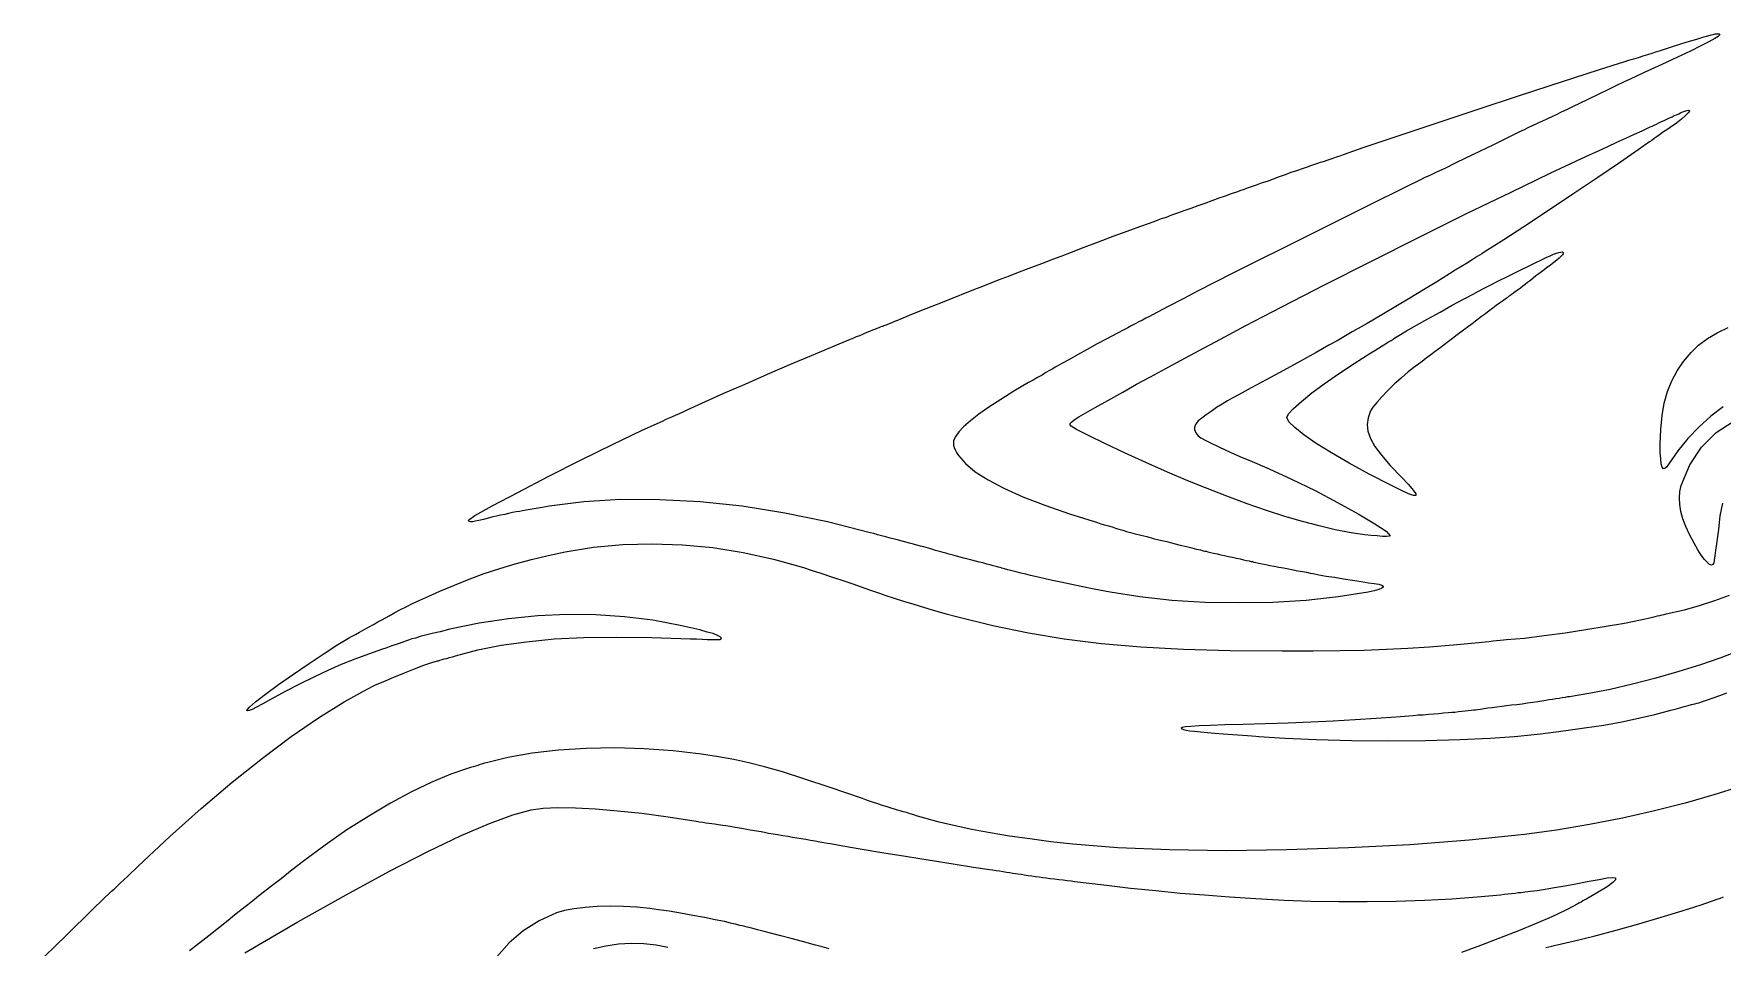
# Model space of a CAD drawing. Header units: millimetres. Extents: x 0 to 20, y 0 to 19.9.
# Drawn here: x 0.89 to 13.31, y 13.22 to 19.94 of the extents above; entities that cross this region are included whole.
import ezdxf

# ---------------------------------------------------------------- set-up
doc = ezdxf.new("R2010")
doc.units = ezdxf.units.MM
doc.layers.add('LOGO', color=7, linetype='Continuous')

msp = doc.modelspace()

# ---------------------------------------------------------------- linework, layer by layer
at = {"layer": 'LOGO'}
for points in [[(13.289, 19.94), (13.293, 19.939), (13.295, 19.937), (13.296, 19.934), (13.295, 19.93), (13.285, 19.92), (13.26, 19.904), (13.217, 19.88), (13.157, 19.85), (13.08, 19.812), (12.985, 19.767), (12.87, 19.714), (12.736, 19.652), (12.684, 19.628), (12.636, 19.605), (12.588, 19.583), (12.537, 19.559), (12.477, 19.53), (12.406, 19.496), (12.32, 19.453), (12.212, 19.402), (12.17, 19.381), (12.13, 19.362), (12.093, 19.344), (12.061, 19.329), (12.034, 19.316), (12.014, 19.306), (12.001, 19.301), (11.995, 19.299), (11.991, 19.297), (11.981, 19.292), (11.964, 19.285), (11.943, 19.274), (11.917, 19.263), (11.888, 19.249), (11.857, 19.233), (11.823, 19.217), (11.631, 19.123), (11.478, 19.049), (11.36, 18.992), (11.273, 18.949), (11.212, 18.92), (11.173, 18.902), (11.152, 18.892), (11.145, 18.889), (11.127, 18.882), (11.079, 18.858), (11.004, 18.82), (10.905, 18.772), (10.785, 18.712), (10.648, 18.644), (10.497, 18.569), (10.335, 18.488), (10.089, 18.365), (9.886, 18.264), (9.719, 18.18), (9.58, 18.109), (9.459, 18.048), (9.349, 17.99), (9.239, 17.933), (9.122, 17.871), (9.101, 17.86), (9.075, 17.847), (9.049, 17.833), (9.022, 17.819), (8.995, 17.804), (8.967, 17.79), (8.941, 17.776), (8.918, 17.764), (8.86, 17.733), (8.791, 17.697), (8.717, 17.657), (8.642, 17.616), (8.57, 17.576), (8.507, 17.541), (8.455, 17.513), (8.421, 17.493), (8.408, 17.486), (8.39, 17.475), (8.366, 17.461), (8.339, 17.446), (8.31, 17.428), (8.278, 17.411), (8.245, 17.391), (8.211, 17.373), (8.103, 17.309), (8.007, 17.249), (7.92, 17.192), (7.845, 17.14), (7.783, 17.091), (7.733, 17.048), (7.697, 17.01), (7.675, 16.978), (7.666, 16.96), (7.66, 16.943), (7.658, 16.927), (7.658, 16.912), (7.663, 16.895), (7.67, 16.878), (7.681, 16.858), (7.696, 16.835), (7.746, 16.776), (7.818, 16.717), (7.913, 16.657), (8.03, 16.595), (8.17, 16.533), (8.331, 16.471), (8.513, 16.406), (8.718, 16.342), (8.744, 16.334), (8.771, 16.325), (8.799, 16.318), (8.825, 16.31), (8.851, 16.302), (8.875, 16.294), (8.895, 16.288), (8.913, 16.283), (8.932, 16.278), (8.961, 16.27), (8.996, 16.26), (9.036, 16.25), (9.081, 16.239), (9.129, 16.226), (9.179, 16.214), (9.229, 16.202), (9.279, 16.189), (9.327, 16.177), (9.372, 16.167), (9.412, 16.157), (9.447, 16.148), (9.475, 16.141), (9.495, 16.135), (9.507, 16.132), (9.517, 16.131), (9.531, 16.127), (9.55, 16.123), (9.572, 16.118), (9.598, 16.112), (9.625, 16.106), (9.653, 16.099), (9.682, 16.094), (9.712, 16.088), (9.74, 16.081), (9.767, 16.075), (9.792, 16.069), (9.815, 16.064), (9.833, 16.06), (9.848, 16.057), (9.858, 16.055), (9.868, 16.052), (9.884, 16.049), (9.905, 16.044), (9.929, 16.039), (9.957, 16.033), (9.987, 16.027), (10.019, 16.021), (10.053, 16.015), (10.087, 16.009), (10.123, 16.002), (10.158, 15.995), (10.193, 15.988), (10.227, 15.982), (10.257, 15.977), (10.284, 15.971), (10.306, 15.967), (10.347, 15.959), (10.4, 15.949), (10.463, 15.94), (10.529, 15.928), (10.595, 15.918), (10.658, 15.908), (10.712, 15.9), (10.754, 15.894), (10.788, 15.889), (10.811, 15.882), (10.821, 15.875), (10.821, 15.867), (10.81, 15.859), (10.787, 15.85), (10.754, 15.84), (10.709, 15.831), (10.489, 15.795), (10.254, 15.77), (10.009, 15.755), (9.758, 15.751), (9.508, 15.755), (9.264, 15.77), (9.029, 15.795), (8.811, 15.83), (8.695, 15.853), (8.598, 15.872), (8.517, 15.888), (8.448, 15.903), (8.388, 15.915), (8.333, 15.928), (8.281, 15.94), (8.226, 15.953), (8.19, 15.962), (8.154, 15.971), (8.12, 15.98), (8.088, 15.987), (8.058, 15.995), (8.034, 16.002), (8.015, 16.007), (8.001, 16.011), (7.988, 16.015), (7.972, 16.019), (7.951, 16.024), (7.928, 16.031), (7.903, 16.037), (7.875, 16.045), (7.848, 16.052), (7.821, 16.058), (7.793, 16.065), (7.764, 16.073), (7.735, 16.081), (7.707, 16.088), (7.68, 16.095), (7.656, 16.102), (7.635, 16.108), (7.617, 16.113), (7.602, 16.117), (7.583, 16.123), (7.565, 16.128), (7.545, 16.133), (7.527, 16.138), (7.508, 16.144), (7.491, 16.149), (7.476, 16.153), (7.459, 16.158), (7.44, 16.164), (7.416, 16.17), (7.39, 16.176), (7.364, 16.184), (7.336, 16.191), (7.308, 16.199), (7.281, 16.206), (7.254, 16.212), (7.224, 16.22), (7.192, 16.228), (7.16, 16.237), (7.129, 16.245), (7.099, 16.253), (7.072, 16.261), (7.047, 16.268), (6.733, 16.348), (6.417, 16.412), (6.104, 16.462), (5.796, 16.495), (5.497, 16.511), (5.21, 16.512), (4.938, 16.496), (4.685, 16.463), (4.66, 16.458), (4.633, 16.454), (4.604, 16.449), (4.574, 16.443), (4.545, 16.438), (4.516, 16.434), (4.489, 16.43), (4.466, 16.425), (4.442, 16.421), (4.415, 16.416), (4.386, 16.41), (4.357, 16.403), (4.326, 16.396), (4.297, 16.39), (4.269, 16.384), (4.245, 16.377), (4.201, 16.365), (4.167, 16.358), (4.139, 16.352), (4.12, 16.349), (4.105, 16.348), (4.096, 16.35), (4.092, 16.354), (4.091, 16.36), (4.138, 16.394), (4.266, 16.466), (4.454, 16.565), (4.678, 16.682), (4.92, 16.804), (5.154, 16.92), (5.363, 17.02), (5.523, 17.092), (5.54, 17.1), (5.562, 17.11), (5.586, 17.12), (5.613, 17.132), (5.642, 17.146), (5.671, 17.158), (5.699, 17.172), (5.727, 17.185), (5.834, 17.233), (5.97, 17.294), (6.125, 17.362), (6.29, 17.434), (6.456, 17.505), (6.614, 17.572), (6.753, 17.632), (6.865, 17.678), (6.883, 17.685), (6.902, 17.693), (6.925, 17.702), (6.946, 17.712), (6.969, 17.72), (6.991, 17.729), (7.011, 17.738), (7.031, 17.746), (7.048, 17.753), (7.065, 17.76), (7.082, 17.766), (7.098, 17.773), (7.112, 17.778), (7.123, 17.783), (7.133, 17.787), (7.14, 17.789), (7.147, 17.792), (7.157, 17.795), (7.172, 17.801), (7.189, 17.808), (7.207, 17.815), (7.227, 17.824), (7.249, 17.832), (7.271, 17.842), (7.336, 17.868), (7.425, 17.906), (7.533, 17.948), (7.651, 17.995), (7.772, 18.043), (7.887, 18.088), (7.989, 18.128), (8.07, 18.159), (8.1, 18.17), (8.144, 18.187), (8.197, 18.208), (8.255, 18.23), (8.315, 18.252), (8.369, 18.274), (8.416, 18.291), (8.45, 18.304), (8.526, 18.333), (8.621, 18.369), (8.726, 18.408), (8.834, 18.449), (8.937, 18.487), (9.03, 18.521), (9.102, 18.547), (9.147, 18.564), (9.164, 18.57), (9.19, 18.58), (9.225, 18.591), (9.264, 18.606), (9.309, 18.622), (9.357, 18.639), (9.407, 18.657), (9.458, 18.675), (9.51, 18.694), (9.563, 18.712), (9.613, 18.731), (9.661, 18.748), (9.705, 18.764), (9.744, 18.777), (9.776, 18.789), (9.799, 18.797), (9.822, 18.805), (9.852, 18.815), (9.887, 18.828), (9.926, 18.842), (9.969, 18.856), (10.013, 18.873), (10.057, 18.888), (10.101, 18.904), (10.144, 18.92), (10.186, 18.934), (10.227, 18.948), (10.264, 18.961), (10.296, 18.972), (10.324, 18.982), (10.346, 18.989), (10.359, 18.994), (10.372, 18.998), (10.388, 19.002), (10.407, 19.009), (10.43, 19.016), (10.453, 19.025), (10.477, 19.034), (10.503, 19.042), (10.528, 19.051), (10.674, 19.102), (10.902, 19.179), (11.188, 19.274), (11.505, 19.379), (11.831, 19.488), (12.139, 19.588), (12.405, 19.674), (12.605, 19.737), (12.634, 19.747), (12.665, 19.756), (12.698, 19.766), (12.733, 19.777), (12.766, 19.788), (12.798, 19.797), (12.827, 19.807), (12.853, 19.815), (12.935, 19.841), (13.009, 19.865), (13.074, 19.884), (13.128, 19.901), (13.173, 19.914), (13.209, 19.925), (13.233, 19.932), (13.248, 19.935), (13.263, 19.938), (13.274, 19.939), (13.283, 19.94)], [(13.065, 19.357), (13.045, 19.337), (13.016, 19.311), (12.978, 19.282), (12.931, 19.25), (12.914, 19.238), (12.895, 19.226), (12.875, 19.212), (12.854, 19.197), (12.835, 19.183), (12.814, 19.169), (12.797, 19.155), (12.78, 19.144), (12.697, 19.085), (12.565, 18.995), (12.4, 18.883), (12.216, 18.76), (12.03, 18.635), (11.855, 18.52), (11.707, 18.424), (11.602, 18.356), (11.577, 18.341), (11.547, 18.321), (11.512, 18.3), (11.474, 18.276), (11.433, 18.25), (11.391, 18.225), (11.349, 18.199), (11.309, 18.173), (11.214, 18.114), (11.116, 18.055), (11.016, 17.994), (10.914, 17.933), (10.809, 17.87), (10.702, 17.808), (10.592, 17.745), (10.481, 17.68), (10.421, 17.647), (10.327, 17.595), (10.211, 17.531), (10.086, 17.462), (9.96, 17.394), (9.848, 17.333), (9.76, 17.285), (9.709, 17.258), (9.675, 17.238), (9.636, 17.215), (9.595, 17.189), (9.554, 17.161), (9.517, 17.135), (9.485, 17.111), (9.46, 17.09), (9.446, 17.075), (9.439, 17.064), (9.434, 17.052), (9.432, 17.04), (9.433, 17.028), (9.436, 17.015), (9.441, 17.003), (9.45, 16.992), (9.46, 16.981), (9.478, 16.967), (9.51, 16.95), (9.554, 16.927), (9.605, 16.902), (9.662, 16.875), (9.722, 16.849), (9.782, 16.822), (9.838, 16.8), (9.982, 16.738), (10.146, 16.662), (10.319, 16.578), (10.485, 16.49), (10.636, 16.407), (10.759, 16.334), (10.841, 16.279), (10.871, 16.246), (10.864, 16.243), (10.845, 16.241), (10.814, 16.241), (10.776, 16.244), (10.732, 16.247), (10.684, 16.252), (10.633, 16.259), (10.584, 16.268), (10.468, 16.29), (10.349, 16.318), (10.226, 16.351), (10.097, 16.388), (9.962, 16.432), (9.82, 16.48), (9.671, 16.536), (9.512, 16.597), (9.383, 16.65), (9.234, 16.714), (9.075, 16.784), (8.918, 16.856), (8.773, 16.925), (8.652, 16.983), (8.565, 17.028), (8.524, 17.053), (8.518, 17.061), (8.518, 17.071), (8.527, 17.082), (8.547, 17.098), (8.582, 17.12), (8.632, 17.151), (8.702, 17.19), (8.795, 17.242), (8.904, 17.302), (9.006, 17.36), (9.109, 17.415), (9.215, 17.474), (9.333, 17.537), (9.466, 17.608), (9.623, 17.692), (9.809, 17.792), (10.075, 17.931), (10.388, 18.091), (10.73, 18.264), (11.084, 18.442), (11.434, 18.616), (11.761, 18.775), (12.049, 18.914), (12.279, 19.022), (12.339, 19.049), (12.404, 19.079), (12.472, 19.11), (12.539, 19.141), (12.606, 19.172), (12.668, 19.2), (12.726, 19.226), (12.775, 19.25), (12.785, 19.254), (12.798, 19.26), (12.813, 19.267), (12.83, 19.275), (12.849, 19.284), (12.868, 19.293), (12.887, 19.302), (12.907, 19.31), (12.926, 19.32), (12.945, 19.328), (12.962, 19.337), (12.979, 19.344), (12.995, 19.351), (13.007, 19.357), (13.017, 19.362), (13.024, 19.365), (13.053, 19.376), (13.07, 19.377), (13.074, 19.371)], [(12.095, 18.324), (12.113, 18.33), (12.128, 18.333), (12.138, 18.334), (12.145, 18.331), (12.147, 18.326), (12.145, 18.321), (12.139, 18.313), (12.129, 18.302), (12.115, 18.289), (12.097, 18.274), (12.075, 18.256), (12.05, 18.237), (12.02, 18.214), (12.004, 18.203), (11.985, 18.188), (11.966, 18.173), (11.944, 18.158), (11.923, 18.141), (11.903, 18.125), (11.883, 18.11), (11.865, 18.095), (11.847, 18.082), (11.83, 18.068), (11.812, 18.056), (11.794, 18.042), (11.779, 18.03), (11.764, 18.02), (11.753, 18.012), (11.743, 18.005), (11.732, 17.997), (11.717, 17.986), (11.698, 17.973), (11.677, 17.957), (11.652, 17.94), (11.626, 17.92), (11.6, 17.9), (11.572, 17.879), (11.543, 17.858), (11.51, 17.832), (11.475, 17.806), (11.438, 17.778), (11.401, 17.751), (11.365, 17.723), (11.331, 17.698), (11.3, 17.675), (11.269, 17.651), (11.236, 17.627), (11.203, 17.602), (11.17, 17.576), (11.137, 17.552), (11.107, 17.529), (11.079, 17.509), (11.056, 17.491), (11.005, 17.452), (10.954, 17.407), (10.902, 17.36), (10.853, 17.313), (10.81, 17.268), (10.773, 17.226), (10.744, 17.191), (10.728, 17.165), (10.709, 17.114), (10.702, 17.065), (10.707, 17.014), (10.726, 16.962), (10.758, 16.903), (10.807, 16.838), (10.871, 16.763), (10.954, 16.676), (11.006, 16.622), (11.041, 16.581), (11.06, 16.554), (11.061, 16.542), (11.043, 16.542), (11.006, 16.554), (10.951, 16.58), (10.876, 16.617), (10.716, 16.699), (10.571, 16.779), (10.44, 16.855), (10.328, 16.925), (10.237, 16.988), (10.169, 17.041), (10.126, 17.084), (10.111, 17.115), (10.124, 17.143), (10.161, 17.183), (10.218, 17.234), (10.294, 17.296), (10.386, 17.364), (10.491, 17.437), (10.606, 17.513), (10.73, 17.591), (10.758, 17.608), (10.786, 17.625), (10.812, 17.642), (10.838, 17.657), (10.86, 17.672), (10.879, 17.683), (10.894, 17.693), (10.905, 17.701), (10.936, 17.72), (10.992, 17.753), (11.065, 17.794), (11.149, 17.842), (11.239, 17.892), (11.328, 17.942), (11.411, 17.987), (11.481, 18.024), (11.521, 18.046), (11.564, 18.067), (11.612, 18.093), (11.668, 18.121), (11.735, 18.153), (11.814, 18.192), (11.908, 18.239), (12.02, 18.293), (12.049, 18.306), (12.073, 18.317)]]:
    msp.add_lwpolyline(points, close=True, dxfattribs=at)
for points in [[(13.322, 17.193), (13.23, 17.125), (13.144, 17.048), (13.062, 16.962), (12.987, 16.871), (12.922, 16.774), (12.906, 16.752), (12.892, 16.74), (12.882, 16.739), (12.873, 16.751), (12.866, 16.774), (12.862, 16.811), (12.859, 16.858), (12.858, 16.92), (12.862, 17.03), (12.872, 17.13), (12.888, 17.222), (12.912, 17.306), (12.943, 17.385), (12.982, 17.458), (13.029, 17.528), (13.085, 17.595), (13.14, 17.647), (13.205, 17.696), (13.278, 17.739), (13.358, 17.777)], [(13.316, 16.485), (13.298, 16.391), (13.292, 16.344), (13.286, 16.291), (13.279, 16.239), (13.272, 16.186), (13.265, 16.138), (13.26, 16.097), (13.255, 16.066), (13.252, 16.047), (13.246, 16.033), (13.236, 16.029), (13.222, 16.034), (13.205, 16.049), (13.184, 16.071), (13.16, 16.103), (13.135, 16.143), (13.107, 16.191), (13.073, 16.254), (13.046, 16.314), (13.025, 16.37), (13.01, 16.424), (13.002, 16.475), (13, 16.524), (13.003, 16.571), (13.013, 16.616), (13.075, 16.767), (13.162, 16.898), (13.271, 17.005), (13.396, 17.087)], [(0.892, 13.072), (1.13, 13.305), (1.33, 13.499), (1.465, 13.629), (1.484, 13.645), (1.505, 13.666), (1.528, 13.688), (1.555, 13.714), (1.581, 13.739), (1.608, 13.764), (1.635, 13.79), (1.66, 13.814), (1.893, 14.032), (2.125, 14.239), (2.353, 14.432), (2.575, 14.608), (2.787, 14.767), (2.988, 14.906), (3.175, 15.024), (3.345, 15.117), (3.401, 15.145), (3.468, 15.174), (3.542, 15.206), (3.619, 15.237), (3.694, 15.266), (3.762, 15.292), (3.82, 15.312), (3.862, 15.324), (3.869, 15.326), (3.881, 15.33), (3.896, 15.334), (3.912, 15.339), (3.932, 15.343), (3.951, 15.349), (3.973, 15.355), (3.994, 15.362), (4.159, 15.405), (4.332, 15.44), (4.518, 15.466), (4.72, 15.486), (4.938, 15.496), (5.177, 15.5), (5.439, 15.497), (5.725, 15.488), (5.769, 15.486), (5.81, 15.484), (5.847, 15.483), (5.88, 15.482), (5.907, 15.482), (5.929, 15.482), (5.943, 15.483), (5.948, 15.484), (5.951, 15.492), (5.942, 15.501), (5.922, 15.512), (5.89, 15.525), (5.847, 15.537), (5.792, 15.553), (5.727, 15.568), (5.649, 15.586), (5.446, 15.624), (5.238, 15.649), (5.028, 15.664), (4.814, 15.666), (4.6, 15.656), (4.385, 15.635), (4.169, 15.602), (3.954, 15.557), (3.882, 15.539), (3.823, 15.525), (3.774, 15.513), (3.734, 15.503), (3.701, 15.493), (3.674, 15.486), (3.65, 15.478), (3.628, 15.47), (3.615, 15.466), (3.6, 15.46), (3.58, 15.453), (3.558, 15.446), (3.533, 15.437), (3.508, 15.428), (3.483, 15.419), (3.457, 15.411), (3.354, 15.375), (3.254, 15.337), (3.154, 15.297), (3.056, 15.254), (2.957, 15.207), (2.853, 15.156), (2.747, 15.101), (2.633, 15.04), (2.577, 15.009), (2.532, 14.985), (2.499, 14.968), (2.476, 14.96), (2.464, 14.956), (2.46, 14.96), (2.466, 14.968), (2.479, 14.984), (2.523, 15.023), (2.597, 15.08), (2.693, 15.151), (2.803, 15.227), (2.918, 15.306), (3.029, 15.38), (3.129, 15.445), (3.209, 15.491), (3.231, 15.504), (3.259, 15.52), (3.289, 15.536), (3.322, 15.555), (3.356, 15.574), (3.391, 15.593), (3.424, 15.612), (3.457, 15.63), (3.506, 15.657), (3.549, 15.68), (3.59, 15.702), (3.632, 15.723), (3.679, 15.746), (3.733, 15.771), (3.798, 15.8), (3.879, 15.837), (3.987, 15.883), (4.095, 15.926), (4.207, 15.967), (4.32, 16.004), (4.435, 16.038), (4.553, 16.07), (4.676, 16.099), (4.802, 16.127), (5.01, 16.161), (5.225, 16.181), (5.443, 16.187), (5.665, 16.179), (5.888, 16.158), (6.112, 16.122), (6.335, 16.073), (6.555, 16.011), (6.612, 15.992), (6.682, 15.97), (6.761, 15.943), (6.844, 15.915), (6.925, 15.888), (7, 15.863), (7.062, 15.84), (7.108, 15.825), (7.16, 15.806), (7.222, 15.786), (7.292, 15.764), (7.367, 15.741), (7.446, 15.717), (7.527, 15.694), (7.605, 15.672), (7.682, 15.651), (7.949, 15.586), (8.21, 15.531), (8.474, 15.488), (8.748, 15.453), (9.038, 15.427), (9.351, 15.411), (9.695, 15.401), (10.077, 15.398), (10.306, 15.399), (10.504, 15.401), (10.681, 15.404), (10.845, 15.41), (11.001, 15.418), (11.162, 15.429), (11.334, 15.444), (11.524, 15.461), (11.546, 15.463), (11.571, 15.466), (11.599, 15.468), (11.626, 15.471), (11.653, 15.474), (11.68, 15.476), (11.706, 15.479), (11.728, 15.481), (11.859, 15.493), (12.004, 15.512), (12.158, 15.532), (12.312, 15.555), (12.46, 15.579), (12.596, 15.603), (12.713, 15.626), (12.805, 15.647), (12.821, 15.651), (12.838, 15.655), (12.855, 15.659), (12.872, 15.664), (12.887, 15.667), (12.902, 15.671), (12.914, 15.674), (12.925, 15.676), (13.036, 15.701), (13.148, 15.732), (13.259, 15.769), (13.367, 15.809)], [(13.436, 15.398), (13.304, 15.347), (13.155, 15.296), (12.994, 15.246), (12.825, 15.198), (12.655, 15.154), (12.489, 15.115), (12.332, 15.084), (12.191, 15.061), (12.176, 15.059), (12.159, 15.056), (12.138, 15.053), (12.115, 15.049), (12.091, 15.045), (12.065, 15.041), (12.04, 15.038), (12.016, 15.033), (11.988, 15.029), (11.957, 15.024), (11.921, 15.018), (11.883, 15.013), (11.843, 15.007), (11.803, 15.002), (11.765, 14.998), (11.728, 14.993), (11.693, 14.989), (11.657, 14.984), (11.623, 14.98), (11.591, 14.976), (11.561, 14.972), (11.535, 14.968), (11.514, 14.965), (11.499, 14.963), (11.485, 14.962), (11.467, 14.959), (11.446, 14.957), (11.423, 14.954), (11.399, 14.951), (11.374, 14.949), (11.348, 14.946), (11.324, 14.944), (11.297, 14.942), (11.265, 14.939), (11.23, 14.936), (11.192, 14.933), (11.153, 14.93), (11.114, 14.926), (11.077, 14.924), (11.041, 14.921), (10.912, 14.91), (10.768, 14.9), (10.615, 14.89), (10.453, 14.882), (10.287, 14.874), (10.12, 14.867), (9.953, 14.861), (9.791, 14.856), (9.656, 14.853), (9.549, 14.849), (9.466, 14.847), (9.406, 14.843), (9.365, 14.839), (9.342, 14.835), (9.335, 14.83), (9.34, 14.824), (9.35, 14.819), (9.37, 14.815), (9.398, 14.811), (9.433, 14.807), (9.477, 14.802), (9.527, 14.798), (9.582, 14.793), (9.643, 14.788), (9.678, 14.786), (9.714, 14.783), (9.751, 14.78), (9.787, 14.778), (9.822, 14.775), (9.854, 14.773), (9.883, 14.771), (9.906, 14.768), (10.097, 14.755), (10.33, 14.745), (10.589, 14.739), (10.861, 14.737), (11.131, 14.739), (11.384, 14.746), (11.607, 14.756), (11.787, 14.769), (11.977, 14.789), (12.147, 14.81), (12.302, 14.831), (12.443, 14.852), (12.575, 14.876), (12.698, 14.902), (12.818, 14.929), (12.936, 14.961), (12.969, 14.969), (13.002, 14.979), (13.034, 14.988), (13.063, 14.996), (13.089, 15.003), (13.112, 15.009), (13.13, 15.014), (13.143, 15.017), (13.17, 15.026), (13.206, 15.038), (13.249, 15.053), (13.297, 15.071), (13.348, 15.09)], [(13.441, 14.399), (13.252, 14.338), (13.042, 14.278), (12.816, 14.22), (12.58, 14.168), (12.338, 14.121), (12.096, 14.08), (11.86, 14.048), (11.453, 14.006), (11.017, 13.972), (10.565, 13.948), (10.11, 13.933), (9.667, 13.928), (9.248, 13.933), (8.867, 13.948), (8.538, 13.975), (8.376, 13.993), (8.22, 14.014), (8.07, 14.035), (7.929, 14.059), (7.794, 14.084), (7.67, 14.111), (7.553, 14.139), (7.447, 14.168), (7.421, 14.175), (7.395, 14.183), (7.367, 14.191), (7.34, 14.2), (7.313, 14.208), (7.288, 14.214), (7.266, 14.221), (7.247, 14.227), (7.226, 14.233), (7.201, 14.241), (7.171, 14.25), (7.137, 14.261), (7.101, 14.273), (7.064, 14.285), (7.026, 14.298), (6.989, 14.311), (6.751, 14.393), (6.558, 14.457), (6.4, 14.507), (6.269, 14.546), (6.153, 14.575), (6.044, 14.599), (5.931, 14.619), (5.805, 14.638), (5.597, 14.663), (5.383, 14.678), (5.168, 14.684), (4.957, 14.68), (4.752, 14.667), (4.558, 14.645), (4.381, 14.614), (4.222, 14.575), (4.208, 14.571), (4.194, 14.566), (4.177, 14.561), (4.16, 14.555), (4.141, 14.55), (4.124, 14.545), (4.106, 14.54), (4.091, 14.535), (3.96, 14.49), (3.82, 14.432), (3.671, 14.36), (3.516, 14.278), (3.357, 14.183), (3.196, 14.081), (3.036, 13.969), (2.877, 13.851), (2.793, 13.786), (2.712, 13.722), (2.633, 13.661), (2.558, 13.603), (2.489, 13.547), (2.426, 13.497), (2.369, 13.453), (2.322, 13.415), (2.181, 13.302), (2.037, 13.191)], [(2.444, 13.176), (2.836, 13.404), (3.191, 13.604), (3.509, 13.776), (3.791, 13.921), (4.036, 14.039), (4.245, 14.129), (4.416, 14.192), (4.552, 14.228), (4.641, 14.24), (4.749, 14.245), (4.877, 14.244), (5.024, 14.236), (5.187, 14.222), (5.366, 14.203), (5.56, 14.177), (5.766, 14.145), (5.79, 14.141), (5.814, 14.138), (5.837, 14.134), (5.86, 14.131), (5.88, 14.128), (5.9, 14.125), (5.915, 14.123), (5.927, 14.121), (5.944, 14.119), (5.963, 14.116), (5.985, 14.113), (6.015, 14.108), (6.052, 14.101), (6.101, 14.094), (6.164, 14.082), (6.244, 14.068), (6.269, 14.063), (6.299, 14.058), (6.332, 14.053), (6.367, 14.047), (6.403, 14.04), (6.439, 14.034), (6.474, 14.028), (6.507, 14.023), (6.539, 14.018), (6.573, 14.012), (6.608, 14.006), (6.642, 14), (6.675, 13.994), (6.705, 13.988), (6.733, 13.983), (6.755, 13.98), (6.844, 13.964), (6.973, 13.942), (7.132, 13.915), (7.306, 13.887), (7.486, 13.858), (7.656, 13.83), (7.807, 13.807), (7.924, 13.79), (7.947, 13.787), (7.972, 13.783), (7.998, 13.779), (8.024, 13.775), (8.05, 13.771), (8.073, 13.767), (8.095, 13.763), (8.114, 13.76), (8.133, 13.757), (8.156, 13.754), (8.18, 13.75), (8.208, 13.746), (8.236, 13.742), (8.263, 13.739), (8.29, 13.735), (8.317, 13.731), (8.343, 13.728), (8.371, 13.724), (8.402, 13.72), (8.434, 13.717), (8.466, 13.713), (8.496, 13.709), (8.524, 13.705), (8.55, 13.702), (8.764, 13.676), (8.961, 13.653), (9.147, 13.634), (9.326, 13.616), (9.505, 13.602), (9.689, 13.588), (9.883, 13.576), (10.092, 13.565), (10.287, 13.557), (10.493, 13.553), (10.703, 13.553), (10.915, 13.557), (11.123, 13.564), (11.324, 13.574), (11.512, 13.588), (11.684, 13.604), (11.711, 13.607), (11.738, 13.61), (11.764, 13.614), (11.79, 13.616), (11.813, 13.619), (11.833, 13.621), (11.851, 13.623), (11.865, 13.625), (11.903, 13.629), (11.952, 13.636), (12.012, 13.645), (12.08, 13.657), (12.156, 13.67), (12.237, 13.685), (12.321, 13.701), (12.408, 13.717), (12.469, 13.728), (12.509, 13.731), (12.53, 13.727), (12.53, 13.714), (12.509, 13.693), (12.467, 13.663), (12.402, 13.623), (12.318, 13.573), (12.304, 13.566), (12.289, 13.558), (12.277, 13.55), (12.264, 13.543), (12.252, 13.536), (12.243, 13.531), (12.235, 13.527), (12.23, 13.524), (12.159, 13.487), (12.062, 13.442), (11.946, 13.391), (11.816, 13.338), (11.677, 13.283), (11.535, 13.229), (11.396, 13.179)], [(12.017, 13.216), (12.039, 13.221), (12.06, 13.226), (12.079, 13.229), (12.217, 13.262), (12.371, 13.3), (12.534, 13.343), (12.701, 13.39), (12.865, 13.438), (13.02, 13.485), (13.159, 13.529), (13.277, 13.57), (13.301, 13.579), (13.325, 13.588)], [(6.745, 13.205), (6.692, 13.22), (6.643, 13.233), (6.548, 13.259), (6.464, 13.281), (6.389, 13.302), (6.323, 13.319), (6.267, 13.334), (6.217, 13.346), (6.176, 13.357), (6.141, 13.365), (6.123, 13.37), (6.104, 13.374), (6.087, 13.378), (6.069, 13.382), (6.054, 13.386), (6.04, 13.39), (6.028, 13.393), (6.019, 13.395), (5.973, 13.406), (5.906, 13.42), (5.828, 13.436), (5.741, 13.452), (5.651, 13.467), (5.566, 13.482), (5.489, 13.493), (5.425, 13.502), (5.33, 13.512), (5.231, 13.518), (5.133, 13.519), (5.038, 13.517), (4.948, 13.51), (4.867, 13.5), (4.796, 13.487), (4.738, 13.47), (4.61, 13.412), (4.493, 13.339), (4.389, 13.249), (4.296, 13.145)], [(5.011, 13.208), (5.101, 13.228), (5.194, 13.242), (5.288, 13.248), (5.381, 13.246), (5.471, 13.235), (5.557, 13.217)]]:
    msp.add_lwpolyline(points, dxfattribs=at)

doc.saveas('drawing.dxf')
